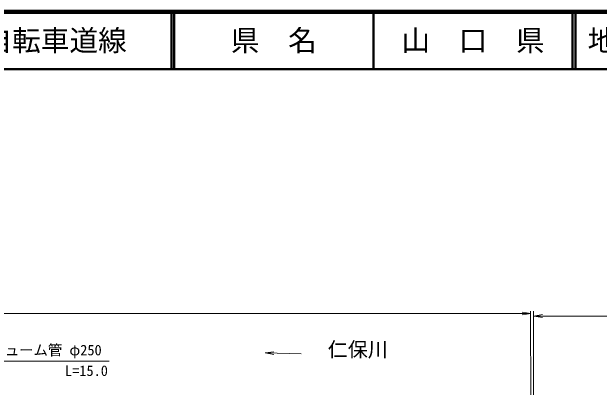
# Model space of a CAD drawing. Units: millimetres, scale not verified. Extents: x 40000 to 680000, y 20000 to 380000.
# Drawn here: x 269908 to 372407, y 314575 to 380000 of the extents above; entities that cross this region are included whole.
import ezdxf
from ezdxf.enums import TextEntityAlignment as Align

# ---------------------------------------------------------------- set-up
doc = ezdxf.new("R2010")
doc.units = ezdxf.units.MM
doc.header["$LTSCALE"] = 1000
for name, color, linetype, lineweight in [('M-BGD', 7, 'Continuous', 13), ('M-STR-HTXT', 7, 'Continuous', 13), ('M-TTL', 2, 'Continuous', 140), ('M-TTL-LINE', 7, 'Continuous', 50)]:
    doc.layers.add(name, color=color, linetype=linetype, lineweight=lineweight)
doc.layers.add('M-BGD-HTXT', color=7, linetype='Continuous')
doc.layers.add('M-TTL-TXT', color=7, linetype='Continuous')
doc.styles.add('ＭＳ ゴシック', font='')
doc.styles.get('ＭＳ ゴシック').set_extended_font_data('MS Gothic')

msp = doc.modelspace()

# ---------------------------------------------------------------- linework, layer by layer
at = {"layer": 'M-BGD'}
for p, q in [((314119, 320570), (315627, 320767)), ((314119, 320570), (315610, 320267)), ((314133, 320576), (320422, 320393))]:
    msp.add_line(p, q, dxfattribs=at)
at = {"layer": 'M-STR-HTXT'}
for p, q in [((360455, 327438), (72013, 327372)), ((360443, 327443), (358939, 327669)), ((360443, 327443), (358947, 327169)), ((360431, 327818), (360523, 275765)), ((361003, 275813), (360933, 327837)), ((361007, 326958), (362499, 327251)), ((540737, 327264), (361041, 326962)), ((361007, 326958), (362514, 326751)), ((265046, 319092), (286923, 319092))]:
    msp.add_line(p, q, dxfattribs=at)
at = {"layer": 'M-TTL'}
msp.add_line((680000, 380000), (40000, 380000), dxfattribs=at)
at = {"layer": 'M-TTL-LINE'}
for p, q in [((297750, 380000), (297750, 370000)), ((298250, 380000), (298250, 370000)), ((333000, 380000), (333000, 370000)), ((367750, 380000), (367750, 370000)), ((368250, 380000), (368250, 370000)), ((40000, 370000), (680000, 370000))]:
    msp.add_line(p, q, dxfattribs=at)

# ---------------------------------------------------------------- texts
at = {"layer": 'M-BGD-HTXT', "style": 'ＭＳ ゴシック'}
msp.add_text('仁保川', height=2566, dxfattribs=at).set_placement((325029, 319092), align=Align.BOTTOM_LEFT)
at = {"layer": 'M-STR-HTXT', "style": 'ＭＳ ゴシック'}
for s, p in [('ヒューム管 φ250', (266214, 319582)), ('L=15.0', (279203, 315987))]:
    msp.add_text(s, height=1833, dxfattribs=at).set_placement(p, align=Align.BOTTOM_LEFT)
at = {"layer": 'M-TTL-TXT', "style": 'ＭＳ ゴシック'}
for s, p in [('一般県道\u3000山口防府小郡自転車道線', (209969, 375000)), ('地 名', (370380, 375000))]:
    msp.add_text(s, height=3666, dxfattribs=at).set_placement(p, align=Align.MIDDLE_LEFT)
for s, p in [('県\u3000名', (315625, 375000)), ('山\u3000口\u3000県', (350375, 375000))]:
    msp.add_text(s, height=3666, dxfattribs=at).set_placement(p, align=Align.MIDDLE_CENTER)

doc.saveas('drawing.dxf')
